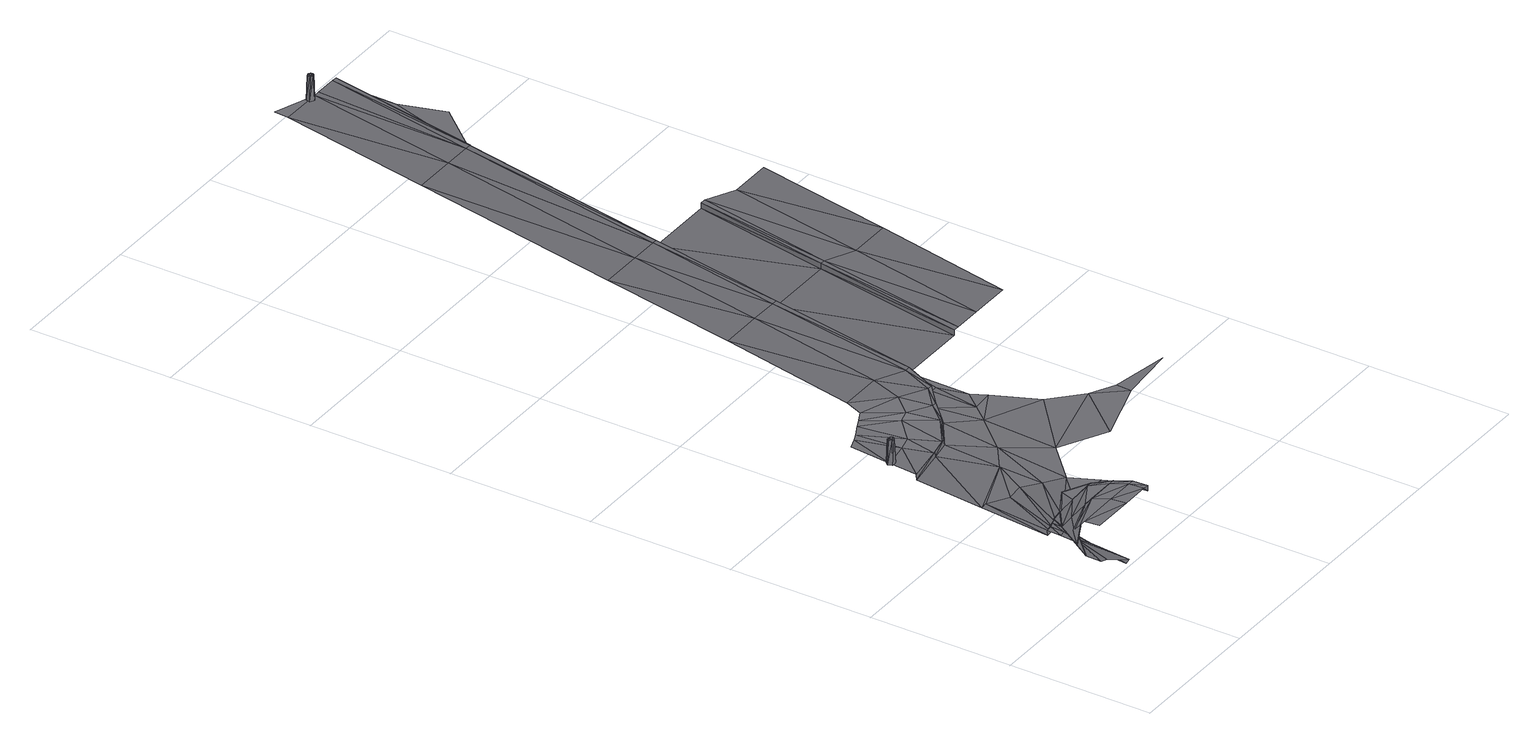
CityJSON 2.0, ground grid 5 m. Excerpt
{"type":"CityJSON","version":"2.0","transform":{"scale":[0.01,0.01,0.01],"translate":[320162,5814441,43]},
"CityObjects":{
"road1":{"type":"Road","geometry":[{"type":"MultiSurface","lod":"3","boundaries":[[[0,1,2]],[[0,3,1]],[[3,4,1]],[[3,5,4]],[[5,6,4]],[[5,7,6]],[[7,8,6]],[[9,3,0]],[[10,3,9]],[[10,5,3]],[[11,5,10]],[[11,7,5]],[[11,12,7]],[[12,8,7]],[[12,13,8]],[[14,10,9]],[[14,15,10]],[[15,11,10]],[[15,16,11]],[[16,12,11]],[[16,17,12]],[[17,13,12]],[[18,13,17]],[[14,19,15]],[[19,20,15]],[[20,16,15]],[[20,21,16]],[[21,17,16]],[[21,22,17]],[[22,18,17]],[[23,18,22]],[[19,24,20]],[[20,24,25]],[[20,25,21]],[[25,26,21]],[[26,22,21]],[[26,27,22]],[[27,23,22]],[[28,23,27]]]}]},
"road2":{"type":"Road","geometry":[{"type":"MultiSurface","lod":"3","boundaries":[[[29,30,31]],[[30,32,31]],[[33,32,30]],[[33,34,32]],[[33,35,34]],[[35,36,34]],[[35,37,36]],[[37,38,36]],[[37,39,38]],[[39,40,38]],[[31,32,41]],[[41,32,42]],[[41,42,43]],[[43,42,44]],[[43,44,45]],[[45,44,46]],[[45,46,2]],[[2,46,0]],[[42,32,34]],[[42,34,47]],[[44,42,47]],[[44,47,48]],[[46,44,48]],[[46,48,49]],[[0,46,49]],[[0,49,9]],[[34,36,47]],[[47,36,50]],[[47,50,48]],[[48,50,51]],[[48,51,49]],[[49,51,52]],[[49,52,9]],[[9,52,14]],[[36,38,50]],[[50,38,53]],[[50,53,51]],[[51,53,54]],[[51,54,52]],[[52,54,55]],[[52,55,14]],[[14,55,19]],[[38,40,53]],[[53,40,56]],[[53,56,54]],[[54,56,57]],[[54,57,55]],[[55,57,58]],[[55,58,19]],[[19,58,24]],[[29,31,59]],[[31,41,59]],[[41,43,59]],[[43,45,59]],[[59,45,60]],[[45,2,60]],[[60,2,61]],[[60,61,62]]]}]},
"road3":{"type":"Road","geometry":[{"type":"MultiSurface","lod":"3","boundaries":[[[63,64,65]],[[66,65,64]],[[64,67,66]],[[68,66,67]],[[65,66,69]],[[70,69,66]],[[71,72,63]],[[67,73,68]],[[66,68,70]],[[64,63,72]],[[73,70,68]],[[72,74,64]],[[67,64,74]],[[75,73,67]],[[74,75,67]],[[76,77,73]],[[70,73,77]],[[74,72,75]],[[77,78,70]],[[76,73,75]],[[79,75,72]],[[69,70,78]],[[72,71,79]],[[80,79,71]],[[75,79,76]],[[77,76,79]],[[79,80,77]],[[78,77,80]]]}]},
"road4":{"type":"Road","geometry":[{"type":"MultiSurface","lod":"3","boundaries":[[[81,60,62]],[[82,60,81]],[[82,59,60]],[[83,59,82]],[[83,29,59]],[[84,29,83]],[[85,82,81]],[[85,86,82]],[[86,83,82]],[[87,83,86]],[[87,84,83]],[[88,84,87]],[[89,86,85]],[[90,86,89]],[[90,87,86]],[[91,87,90]],[[91,88,87]],[[92,88,91]],[[93,90,89]],[[94,90,93]],[[94,91,90]],[[95,91,94]],[[95,92,91]],[[96,92,95]],[[97,94,93]],[[98,94,97]],[[98,95,94]],[[99,95,98]],[[99,96,95]],[[100,96,99]]]}]},
"road5":{"type":"Road","geometry":[{"type":"MultiSurface","lod":"3","boundaries":[[[101,102,103]],[[101,104,102]],[[105,104,101]],[[105,62,104]],[[81,62,105]],[[106,101,103]],[[106,107,101]],[[107,105,101]],[[107,108,105]],[[108,81,105]],[[108,85,81]],[[109,107,106]],[[110,107,109]],[[110,108,107]],[[111,108,110]],[[111,85,108]],[[89,85,111]],[[112,110,109]],[[113,110,112]],[[113,111,110]],[[114,111,113]],[[114,89,111]],[[93,89,114]],[[115,113,112]],[[116,113,115]],[[116,114,113]],[[117,114,116]],[[117,93,114]],[[97,93,117]],[[103,102,118]],[[102,119,118]],[[102,104,119]],[[104,120,119]],[[104,62,120]],[[62,121,120]],[[62,61,121]]]}]},
"road6":{"type":"Road","geometry":[{"type":"MultiSurface","lod":"3","boundaries":[[[122,123,124]],[[125,123,122]],[[125,126,123]],[[61,126,125]],[[121,61,125]]]}]},
"road7":{"type":"Road","geometry":[{"type":"MultiSurface","lod":"3","boundaries":[[[115,112,127]],[[127,112,128]],[[112,109,128]],[[128,109,129]],[[109,106,129]],[[129,106,130]],[[103,130,106]],[[103,131,130]],[[103,132,131]],[[131,132,133]],[[134,133,132]],[[134,135,133]],[[134,136,135]],[[135,136,137]],[[136,138,137]],[[137,138,139]],[[138,140,139]],[[139,140,141]],[[127,128,142]],[[142,128,143]],[[128,129,143]],[[143,129,144]],[[129,130,144]],[[144,130,145]],[[131,145,130]],[[131,146,145]],[[131,133,146]],[[146,133,147]],[[135,147,133]],[[135,148,147]],[[135,137,148]],[[148,137,149]],[[137,139,149]],[[149,139,150]],[[139,141,150]],[[150,141,151]]]}]},
"road8":{"type":"Road","geometry":[{"type":"MultiSurface","lod":"3","boundaries":[[[152,146,153]],[[152,145,146]],[[154,145,152]],[[144,145,154]],[[155,144,154]],[[143,144,155]],[[156,143,155]],[[142,143,156]]]}]},
"road9":{"type":"Road","geometry":[{"type":"MultiSurface","lod":"3","boundaries":[[[157,158,153]],[[158,159,153]],[[159,160,153]],[[153,160,152]],[[161,152,159]],[[152,161,154]],[[154,161,162]],[[154,162,163]],[[155,154,163]],[[164,155,163]],[[156,155,164]],[[165,166,157]],[[165,157,153]],[[165,153,167]],[[167,153,168]]]}]},
"road10":{"type":"Road","geometry":[{"type":"MultiSurface","lod":"3","boundaries":[[[163,169,164]],[[170,171,172]],[[173,172,171]],[[174,175,170]],[[171,170,175]],[[176,177,174]],[[175,174,177]],[[178,179,176]],[[177,176,179]],[[180,181,178]],[[179,178,181]],[[172,173,180]],[[181,180,173]],[[182,183,184]],[[183,185,184]],[[184,185,186]],[[171,184,173]],[[186,173,184]],[[184,171,182]],[[175,182,171]],[[182,175,183]],[[187,185,183]],[[177,183,175]],[[183,177,187]],[[179,187,177]],[[187,179,185]],[[181,185,179]],[[185,181,186]],[[173,186,181]]]}]}
},
"vertices":[
[334,300,69],[478,300,73],[438,400,69],[419,300,73],[497,250,74],[466,250,74],[503,200,74],[497,200,74],[503,150,72],[334,350,89],[419,300,93],[466,250,94],[497,200,94],[503,150,92],[319,300,89],[400,300,93],[447,250,94],[475,200,94],[484,150,92],[234,250,89],[306,250,93],[347,250,94],[375,200,94],[384,150,92],[109,150,89],[166,200,93],[200,200,94],[225,200,94],[234,150,92],
[203,550,35],[178,300,35],[222,550,38],[197,300,38],[175,300,55],[194,300,58],[172,250,55],[191,250,58],[162,150,55],[181,150,58],[147,0,55],[166,0,58],[281,500,47],[206,300,47],[334,500,55],[225,300,55],[381,450,62],[259,300,62],[203,300,67],[225,300,75],[259,300,82],[197,250,67],[212,300,75],[247,300,82],[166,200,67],[162,200,75],[178,250,82],[119,50,67],[88,50,75],[81,100,82],[378,600,70],[447,650,86],[534,500,88],[525,750,107],
[232,888,55],[234,891,140],[226,902,55],[230,901,140],[236,894,144],[234,901,144],[235,913,55],[236,910,140],[247,887,55],[245,890,140],[238,906,144],[244,894,144],[248,899,144],[245,906,144],[247,909,140],[249,912,55],[251,899,140],[255,898,55],
[453,850,101],[384,800,77],[334,800,62],[228,800,35],[447,850,121],[378,800,97],[331,800,81],[225,800,55],[438,850,120],[372,800,96],[325,800,80],[228,800,55],[378,950,116],[334,900,91],[303,900,76],[238,900,55],[288,1050,109],[278,1050,84],[269,1050,70],[253,1050,55],
[547,950,131],[569,950,131],[581,1050,144],[559,800,119],[494,900,116],[578,1050,164],[544,950,151],[491,900,135],[559,1050,164],[528,950,150],[475,900,135],[459,1100,164],[438,1000,150],[403,950,132],[309,1100,164],[303,1050,149],[294,1050,127],[578,1050,144],[597,850,128],[628,800,124],[700,650,122],
[875,500,132],[878,450,128],[1053,450,150],[797,550,126],[684,400,102],
[347,1550,210],[497,1550,210],[597,1550,210],[616,1550,210],[616,1550,190],[828,1050,144],[866,1550,190],[828,1050,164],[866,1550,210],[850,1050,164],[884,1550,210],[950,1050,164],[984,1500,210],[1097,1050,164],[1134,1500,210],[381,2000,254],[531,2000,254],[631,2000,254],[650,2000,254],[650,2000,234],[900,2000,234],[900,2000,254],[919,2000,254],[1019,1950,254],[1169,1950,254],
[703,2700,325],[703,2700,306],[681,2700,325],[584,2700,325],[434,2700,325],
[738,3200,356],[738,3200,375],[738,3200,376],[703,2700,326],[719,3200,376],[641,3200,377],[619,3200,377],[469,3200,377],[756,3000,341],[741,3200,356],[819,2850,331],[709,2800,316],
[472,3250,379],[606,3192,377],[603,3194,462],[593,3185,377],[593,3189,462],[607,3207,377],[604,3205,462],[595,3215,377],[595,3211,462],[582,3208,377],[585,3206,462],[580,3193,377],[584,3195,462],[600,3203,466],[594,3207,466],[600,3196,466],[587,3197,466],[593,3193,466],[588,3204,466]
]}
